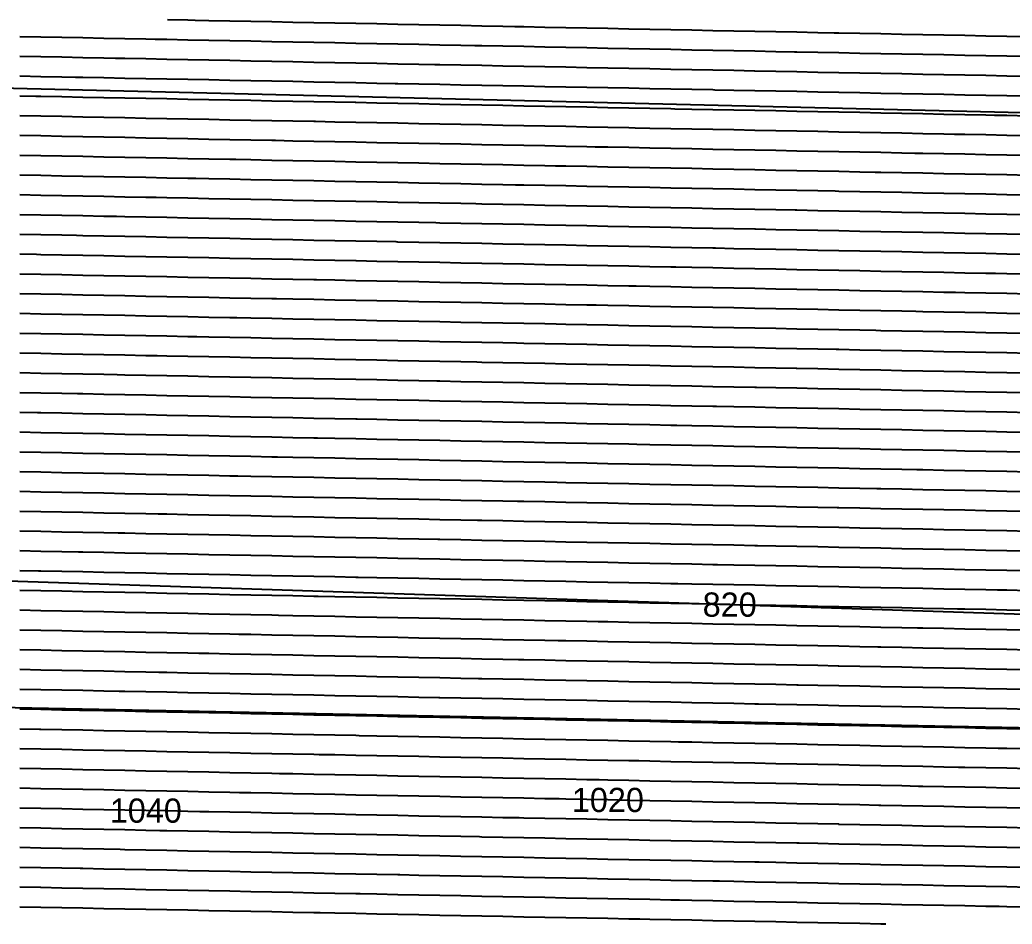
# Model space of a CAD drawing. Header units: metres. Extents: x 2416 to 4584, y 37 to 133.
# Drawn here: x 2997.2 to 3099.6, y 38.7 to 132 of the extents above; entities that cross this region are included whole.
import ezdxf
from ezdxf.enums import TextEntityAlignment as Align

# ---------------------------------------------------------------- set-up
doc = ezdxf.new("R2010")
doc.units = ezdxf.units.M
for name, color, linetype in [('Vs_1000', 7, 'Continuous'), ('Vs_1020', 7, 'Continuous'), ('Vs_1040', 7, 'Continuous'), ('Vs_1060', 7, 'Continuous'), ('Vs_1080', 7, 'Continuous'), ('Vs_1100', 7, 'Continuous'), ('Vs_1120', 7, 'Continuous'), ('Vs_1140', 7, 'Continuous'), ('Vs_240', 7, 'Continuous'), ('Vs_260', 7, 'Continuous'), ('Vs_280', 7, 'Continuous'), ('Vs_300', 7, 'Continuous'), ('Vs_320', 7, 'Continuous'), ('Vs_340', 7, 'Continuous'), ('Vs_360', 7, 'Continuous'), ('Vs_380', 7, 'Continuous'), ('Vs_400', 7, 'Continuous'), ('Vs_420', 7, 'Continuous'), ('Vs_440', 7, 'Continuous'), ('Vs_460', 7, 'Continuous'), ('Vs_480', 7, 'Continuous'), ('Vs_500', 7, 'Continuous'), ('Vs_520', 7, 'Continuous'), ('Vs_540', 7, 'Continuous'), ('Vs_560', 7, 'Continuous'), ('Vs_580', 7, 'Continuous'), ('Vs_600', 7, 'Continuous'), ('Vs_620', 7, 'Continuous'), ('Vs_640', 7, 'Continuous'), ('Vs_660', 7, 'Continuous'), ('Vs_680', 7, 'Continuous'), ('Vs_700', 7, 'Continuous'), ('Vs_720', 7, 'Continuous'), ('Vs_740', 7, 'Continuous'), ('Vs_760', 7, 'Continuous'), ('Vs_780', 7, 'Continuous'), ('Vs_800', 7, 'Continuous'), ('Vs_820', 7, 'Continuous'), ('Vs_840', 7, 'Continuous'), ('Vs_860', 7, 'Continuous'), ('Vs_880', 7, 'Continuous'), ('Vs_900', 7, 'Continuous'), ('Vs_920', 7, 'Continuous'), ('Vs_940', 7, 'Continuous'), ('Vs_960', 7, 'Continuous'), ('Vs_980', 7, 'Continuous')]:
    doc.layers.add(name, color=color, linetype=linetype)

msp = doc.modelspace()

# ---------------------------------------------------------------- linework, layer by layer
at = {"layer": 'Vs_1000'}
msp.add_lwpolyline([(3101.24, 52.68), (3099.07, 52.72), (3096.91, 52.77), (3094.74, 52.81), (3092.57, 52.85), (3090.4, 52.9), (3089.96, 52.9), (3088.23, 52.94), (3086.06, 52.98), (3083.9, 53.02), (3081.73, 53.07), (3079.56, 53.11), (3077.39, 53.15), (3075.22, 53.2), (3073.06, 53.24), (3070.89, 53.28), (3068.72, 53.33), (3066.55, 53.37), (3064.38, 53.41), (3062.22, 53.45), (3060.05, 53.5), (3057.88, 53.54), (3056.97, 53.56), (3055.71, 53.58), (3053.54, 53.63), (3051.38, 53.67), (3049.21, 53.71), (3047.04, 53.75), (3044.87, 53.8), (3042.7, 53.84), (3040.54, 53.88), (3038.37, 53.93), (3036.2, 53.97), (3034.03, 54.01), (3031.86, 54.05), (3029.7, 54.1), (3027.53, 54.14), (3025.36, 54.18), (3023.97, 54.21), (3023.19, 54.23), (3021.02, 54.27), (3018.85, 54.31), (3016.69, 54.36), (3014.52, 54.4), (3012.35, 54.44), (3010.18, 54.48), (3008.01, 54.53), (3005.85, 54.57), (3003.68, 54.61), (3001.51, 54.66), (2999.34, 54.7), (2997.17, 54.74)], dxfattribs=at)
at = {"layer": 'Vs_1020'}
msp.add_lwpolyline([(3101.24, 50.64), (3099.07, 50.68), (3096.91, 50.73), (3094.74, 50.77), (3092.57, 50.81), (3090.4, 50.85), (3088.23, 50.9), (3086.06, 50.94), (3085.85, 50.94), (3083.9, 50.98), (3081.73, 51.03), (3079.56, 51.07), (3077.39, 51.11), (3075.22, 51.16), (3073.06, 51.2), (3070.89, 51.24), (3068.72, 51.28), (3066.55, 51.33), (3064.38, 51.37), (3062.22, 51.41), (3060.05, 51.46), (3057.88, 51.5), (3055.71, 51.54), (3053.54, 51.58), (3052.86, 51.6), (3051.38, 51.63), (3049.21, 51.67), (3047.04, 51.71), (3044.87, 51.76), (3042.7, 51.8), (3040.54, 51.84), (3038.37, 51.88), (3036.2, 51.93), (3034.03, 51.97), (3031.86, 52.01), (3029.7, 52.06), (3027.53, 52.1), (3025.36, 52.14), (3023.19, 52.19), (3021.02, 52.23), (3019.86, 52.25), (3018.85, 52.27), (3016.69, 52.31), (3014.52, 52.36), (3012.35, 52.4), (3010.18, 52.44), (3008.01, 52.49), (3005.85, 52.53), (3003.68, 52.57), (3001.51, 52.61), (2999.34, 52.66), (2997.17, 52.7)], dxfattribs=at)
at = {"layer": 'Vs_1040'}
msp.add_lwpolyline([(3101.24, 48.6), (3099.07, 48.64), (3096.91, 48.68), (3094.74, 48.73), (3092.57, 48.77), (3090.4, 48.81), (3088.23, 48.86), (3086.06, 48.9), (3083.9, 48.94), (3081.74, 48.98), (3081.73, 48.99), (3079.56, 49.03), (3077.39, 49.07), (3075.22, 49.11), (3073.06, 49.16), (3070.89, 49.2), (3068.72, 49.24), (3066.55, 49.29), (3064.38, 49.33), (3062.22, 49.37), (3060.05, 49.41), (3057.88, 49.46), (3055.71, 49.5), (3053.54, 49.54), (3051.38, 49.59), (3049.21, 49.63), (3048.74, 49.64), (3047.04, 49.67), (3044.87, 49.71), (3042.7, 49.76), (3040.54, 49.8), (3038.37, 49.84), (3036.2, 49.89), (3034.03, 49.93), (3031.86, 49.97), (3029.7, 50.02), (3027.53, 50.06), (3025.36, 50.1), (3023.19, 50.14), (3021.02, 50.19), (3018.85, 50.23), (3016.69, 50.27), (3015.75, 50.29), (3014.52, 50.32), (3012.35, 50.36), (3010.18, 50.4), (3008.01, 50.44), (3005.85, 50.49), (3003.68, 50.53), (3001.51, 50.57), (2999.34, 50.62), (2997.17, 50.66)], dxfattribs=at)
at = {"layer": 'Vs_1060'}
msp.add_lwpolyline([(3101.24, 46.56), (3099.07, 46.6), (3096.91, 46.64), (3094.74, 46.69), (3092.57, 46.73), (3090.4, 46.77), (3088.23, 46.82), (3086.06, 46.86), (3083.9, 46.9), (3081.73, 46.94), (3079.56, 46.99), (3077.62, 47.03), (3077.39, 47.03), (3075.22, 47.07), (3073.06, 47.12), (3070.89, 47.16), (3068.72, 47.2), (3066.55, 47.24), (3064.38, 47.29), (3062.22, 47.33), (3060.05, 47.37), (3057.88, 47.42), (3055.71, 47.46), (3053.54, 47.5), (3051.38, 47.54), (3049.21, 47.59), (3047.04, 47.63), (3044.87, 47.67), (3044.63, 47.68), (3042.7, 47.72), (3040.54, 47.76), (3038.37, 47.8), (3036.2, 47.85), (3034.03, 47.89), (3031.86, 47.93), (3029.7, 47.97), (3027.53, 48.02), (3025.36, 48.06), (3023.19, 48.1), (3021.02, 48.15), (3018.85, 48.19), (3016.69, 48.23), (3014.52, 48.27), (3012.35, 48.32), (3011.64, 48.33), (3010.18, 48.36), (3008.01, 48.4), (3005.85, 48.45), (3003.68, 48.49), (3001.51, 48.53), (2999.34, 48.58), (2997.17, 48.62)], dxfattribs=at)
at = {"layer": 'Vs_1080'}
msp.add_lwpolyline([(3101.24, 44.52), (3099.07, 44.56), (3096.91, 44.6), (3094.74, 44.65), (3092.57, 44.69), (3090.4, 44.73), (3088.23, 44.77), (3086.06, 44.82), (3083.9, 44.86), (3081.73, 44.9), (3079.56, 44.95), (3077.39, 44.99), (3075.22, 45.03), (3073.51, 45.07), (3073.06, 45.07), (3070.89, 45.12), (3068.72, 45.16), (3066.55, 45.2), (3064.38, 45.25), (3062.22, 45.29), (3060.05, 45.33), (3057.88, 45.37), (3055.71, 45.42), (3053.54, 45.46), (3051.38, 45.5), (3049.21, 45.55), (3047.04, 45.59), (3044.87, 45.63), (3042.7, 45.68), (3040.54, 45.72), (3040.52, 45.72), (3038.37, 45.76), (3036.2, 45.8), (3034.03, 45.85), (3031.86, 45.89), (3029.7, 45.93), (3027.53, 45.98), (3025.36, 46.02), (3023.19, 46.06), (3021.02, 46.1), (3018.85, 46.15), (3016.69, 46.19), (3014.52, 46.23), (3012.35, 46.28), (3010.18, 46.32), (3008.01, 46.36), (3007.53, 46.37), (3005.85, 46.41), (3003.68, 46.45), (3001.51, 46.49), (2999.34, 46.53), (2997.17, 46.58)], dxfattribs=at)
at = {"layer": 'Vs_1100'}
msp.add_lwpolyline([(3101.24, 42.48), (3099.07, 42.52), (3096.91, 42.56), (3094.74, 42.6), (3092.57, 42.65), (3090.4, 42.69), (3088.23, 42.73), (3086.06, 42.78), (3083.9, 42.82), (3081.73, 42.86), (3079.56, 42.9), (3077.39, 42.95), (3075.22, 42.99), (3073.06, 43.03), (3070.89, 43.08), (3069.4, 43.11), (3068.72, 43.12), (3066.55, 43.16), (3064.38, 43.2), (3062.22, 43.25), (3060.05, 43.29), (3057.88, 43.33), (3055.71, 43.38), (3053.54, 43.42), (3051.38, 43.46), (3049.21, 43.51), (3047.04, 43.55), (3044.87, 43.59), (3042.7, 43.63), (3040.54, 43.68), (3038.37, 43.72), (3036.41, 43.76), (3036.2, 43.76), (3034.03, 43.81), (3031.86, 43.85), (3029.7, 43.89), (3027.53, 43.93), (3025.36, 43.98), (3023.19, 44.02), (3021.02, 44.06), (3018.85, 44.11), (3016.69, 44.15), (3014.52, 44.19), (3012.35, 44.24), (3010.18, 44.28), (3008.01, 44.32), (3005.85, 44.36), (3003.68, 44.41), (3003.42, 44.41), (3001.51, 44.45), (2999.34, 44.49), (2997.17, 44.54)], dxfattribs=at)
at = {"layer": 'Vs_1120'}
msp.add_lwpolyline([(3101.24, 40.43), (3099.07, 40.48), (3098.28, 40.49), (3096.91, 40.52), (3094.74, 40.56), (3092.57, 40.61), (3090.4, 40.65), (3088.23, 40.69), (3086.06, 40.73), (3083.9, 40.78), (3081.73, 40.82), (3079.56, 40.86), (3077.39, 40.91), (3075.22, 40.95), (3073.06, 40.99), (3070.89, 41.03), (3068.72, 41.08), (3066.55, 41.12), (3065.29, 41.15), (3064.38, 41.16), (3062.22, 41.21), (3060.05, 41.25), (3057.88, 41.29), (3055.71, 41.34), (3053.54, 41.38), (3051.38, 41.42), (3049.21, 41.46), (3047.04, 41.51), (3044.87, 41.55), (3042.7, 41.59), (3040.54, 41.64), (3038.37, 41.68), (3036.2, 41.72), (3034.03, 41.76), (3032.3, 41.8), (3031.86, 41.81), (3029.7, 41.85), (3027.53, 41.89), (3025.36, 41.94), (3023.19, 41.98), (3021.02, 42.02), (3018.85, 42.07), (3016.69, 42.11), (3014.52, 42.15), (3012.35, 42.19), (3010.18, 42.24), (3008.01, 42.28), (3005.85, 42.32), (3003.68, 42.37), (3001.51, 42.41), (2999.34, 42.45), (2999.3, 42.45), (2997.17, 42.49)], dxfattribs=at)
at = {"layer": 'Vs_1140'}
msp.add_lwpolyline([(3086.58, 38.68), (3086.06, 38.69), (3083.9, 38.74), (3081.73, 38.78), (3079.56, 38.82), (3077.39, 38.86), (3075.22, 38.91), (3073.06, 38.95), (3070.89, 38.99), (3068.72, 39.04), (3066.55, 39.08), (3064.38, 39.12), (3062.22, 39.17), (3061.18, 39.19), (3060.05, 39.21), (3057.88, 39.25), (3055.71, 39.29), (3053.54, 39.34), (3051.38, 39.38), (3049.21, 39.42), (3047.04, 39.47), (3044.87, 39.51), (3042.7, 39.55), (3040.54, 39.59), (3038.37, 39.64), (3036.2, 39.68), (3034.03, 39.72), (3031.86, 39.77), (3029.7, 39.81), (3028.18, 39.84), (3027.53, 39.85), (3025.36, 39.9), (3023.19, 39.94), (3021.02, 39.98), (3018.85, 40.02), (3016.69, 40.07), (3014.52, 40.11), (3012.35, 40.15), (3010.18, 40.2), (3008.01, 40.24), (3005.85, 40.28), (3003.68, 40.32), (3001.51, 40.37), (2999.34, 40.41), (2997.17, 40.45)], dxfattribs=at)
at = {"layer": 'Vs_240'}
msp.add_lwpolyline([(3101.24, 130.25), (3099.07, 130.29), (3096.91, 130.33), (3094.74, 130.38), (3092.57, 130.42), (3090.4, 130.46), (3088.23, 130.5), (3086.06, 130.55), (3083.9, 130.59), (3081.73, 130.63), (3081.25, 130.64), (3079.56, 130.68), (3077.39, 130.72), (3075.22, 130.76), (3073.06, 130.81), (3070.89, 130.85), (3068.72, 130.89), (3066.55, 130.93), (3064.38, 130.98), (3062.22, 131.02), (3060.05, 131.06), (3057.88, 131.11), (3055.71, 131.15), (3053.54, 131.19), (3051.38, 131.23), (3049.21, 131.28), (3048.26, 131.3), (3047.04, 131.32), (3044.87, 131.36), (3042.7, 131.41), (3040.54, 131.45), (3038.37, 131.49), (3036.2, 131.54), (3034.03, 131.58), (3031.86, 131.62), (3029.7, 131.66), (3027.53, 131.71), (3025.36, 131.75), (3023.19, 131.79), (3021.02, 131.84), (3018.85, 131.88), (3016.69, 131.92), (3015.26, 131.95), (3014.52, 131.96), (3012.42, 132.01)], dxfattribs=at)
at = {"layer": 'Vs_260'}
msp.add_lwpolyline([(3101.24, 128.21), (3099.07, 128.25), (3096.91, 128.29), (3094.74, 128.33), (3092.57, 128.38), (3090.4, 128.42), (3088.23, 128.46), (3086.06, 128.51), (3083.9, 128.55), (3081.73, 128.59), (3079.56, 128.64), (3077.39, 128.68), (3077.14, 128.68), (3075.22, 128.72), (3073.06, 128.76), (3070.89, 128.81), (3068.72, 128.85), (3066.55, 128.89), (3064.38, 128.94), (3062.22, 128.98), (3060.05, 129.02), (3057.88, 129.06), (3055.71, 129.11), (3053.54, 129.15), (3051.38, 129.19), (3049.21, 129.24), (3047.04, 129.28), (3044.87, 129.32), (3044.14, 129.34), (3042.7, 129.37), (3040.54, 129.41), (3038.37, 129.45), (3036.2, 129.49), (3034.03, 129.54), (3031.86, 129.58), (3029.7, 129.62), (3027.53, 129.67), (3025.36, 129.71), (3023.19, 129.75), (3021.02, 129.79), (3018.85, 129.84), (3016.69, 129.88), (3014.52, 129.92), (3012.35, 129.97), (3011.15, 129.99), (3010.18, 130.01), (3008.01, 130.05), (3005.85, 130.09), (3003.68, 130.14), (3001.51, 130.18), (2999.34, 130.22), (2997.17, 130.27)], dxfattribs=at)
at = {"layer": 'Vs_280'}
for points in [[(2704.08, 132.01), (3703.96, 107.9)], [(3101.24, 126.16), (3099.07, 126.21), (3096.91, 126.25), (3094.74, 126.29), (3092.57, 126.34), (3090.4, 126.38), (3088.23, 126.42), (3086.06, 126.47), (3083.9, 126.51), (3081.73, 126.55), (3079.56, 126.59), (3077.39, 126.64), (3075.22, 126.68), (3073.06, 126.72), (3073.02, 126.72), (3070.89, 126.77), (3068.72, 126.81), (3066.55, 126.85), (3064.38, 126.89), (3062.22, 126.94), (3060.05, 126.98), (3057.88, 127.02), (3055.71, 127.07), (3053.54, 127.11), (3051.38, 127.15), (3049.21, 127.2), (3047.04, 127.24), (3044.87, 127.28), (3042.7, 127.32), (3040.54, 127.37), (3040.03, 127.38), (3038.37, 127.41), (3036.2, 127.45), (3034.03, 127.5), (3031.86, 127.54), (3029.7, 127.58), (3027.53, 127.62), (3025.36, 127.67), (3023.19, 127.71), (3021.02, 127.75), (3018.85, 127.8), (3016.69, 127.84), (3014.52, 127.88), (3012.35, 127.92), (3010.18, 127.97), (3008.01, 128.01), (3007.04, 128.03), (3005.85, 128.05), (3003.68, 128.1), (3001.51, 128.14), (2999.34, 128.18), (2997.17, 128.23)]]:
    msp.add_lwpolyline(points, dxfattribs=at)
at = {"layer": 'Vs_300'}
msp.add_lwpolyline([(3101.24, 124.12), (3099.07, 124.17), (3096.91, 124.21), (3094.74, 124.25), (3092.57, 124.3), (3090.4, 124.34), (3088.23, 124.38), (3086.06, 124.42), (3083.9, 124.47), (3081.73, 124.51), (3079.56, 124.55), (3077.39, 124.6), (3075.22, 124.64), (3073.06, 124.68), (3070.89, 124.72), (3068.91, 124.76), (3068.72, 124.77), (3066.55, 124.81), (3064.38, 124.85), (3062.22, 124.9), (3060.05, 124.94), (3057.88, 124.98), (3055.71, 125.03), (3053.54, 125.07), (3051.38, 125.11), (3049.21, 125.15), (3047.04, 125.2), (3044.87, 125.24), (3042.7, 125.28), (3040.54, 125.33), (3038.37, 125.37), (3036.2, 125.41), (3035.92, 125.42), (3034.03, 125.45), (3031.86, 125.5), (3029.7, 125.54), (3027.53, 125.58), (3025.36, 125.63), (3023.19, 125.67), (3021.02, 125.71), (3018.85, 125.75), (3016.69, 125.8), (3014.52, 125.84), (3012.35, 125.88), (3010.18, 125.93), (3008.01, 125.97), (3005.85, 126.01), (3003.68, 126.06), (3002.93, 126.07), (3001.51, 126.1), (2999.34, 126.14), (2997.17, 126.18)], dxfattribs=at)
at = {"layer": 'Vs_320'}
msp.add_lwpolyline([(3101.24, 122.08), (3099.07, 122.13), (3097.79, 122.15), (3096.91, 122.17), (3094.74, 122.21), (3092.57, 122.25), (3090.4, 122.3), (3088.23, 122.34), (3086.06, 122.38), (3083.9, 122.43), (3081.73, 122.47), (3079.56, 122.51), (3077.39, 122.55), (3075.22, 122.6), (3073.06, 122.64), (3070.89, 122.68), (3068.72, 122.73), (3066.55, 122.77), (3064.8, 122.8), (3064.38, 122.81), (3062.22, 122.86), (3060.05, 122.9), (3057.88, 122.94), (3055.71, 122.98), (3053.54, 123.03), (3051.38, 123.07), (3049.21, 123.11), (3047.04, 123.16), (3044.87, 123.2), (3042.7, 123.24), (3040.54, 123.28), (3038.37, 123.33), (3036.2, 123.37), (3034.03, 123.41), (3031.86, 123.46), (3031.81, 123.46), (3029.7, 123.5), (3027.53, 123.54), (3025.36, 123.58), (3023.19, 123.63), (3021.02, 123.67), (3018.85, 123.71), (3016.69, 123.76), (3014.52, 123.8), (3012.35, 123.84), (3010.18, 123.89), (3008.01, 123.93), (3005.85, 123.97), (3003.68, 124.01), (3001.51, 124.06), (2999.34, 124.1), (2998.82, 124.11), (2997.17, 124.14)], dxfattribs=at)
at = {"layer": 'Vs_340'}
msp.add_lwpolyline([(3101.24, 120.04), (3099.07, 120.08), (3096.91, 120.13), (3094.74, 120.17), (3093.68, 120.19), (3092.57, 120.21), (3090.4, 120.26), (3088.23, 120.3), (3086.06, 120.34), (3083.9, 120.38), (3081.73, 120.43), (3079.56, 120.47), (3077.39, 120.51), (3075.22, 120.56), (3073.06, 120.6), (3070.89, 120.64), (3068.72, 120.69), (3066.55, 120.73), (3064.38, 120.77), (3062.22, 120.81), (3060.69, 120.84), (3060.05, 120.86), (3057.88, 120.9), (3055.71, 120.94), (3053.54, 120.99), (3051.38, 121.03), (3049.21, 121.07), (3047.04, 121.11), (3044.87, 121.16), (3042.7, 121.2), (3040.54, 121.24), (3038.37, 121.29), (3036.2, 121.33), (3034.03, 121.37), (3031.86, 121.41), (3029.7, 121.46), (3027.7, 121.5), (3027.53, 121.5), (3025.36, 121.54), (3023.19, 121.59), (3021.02, 121.63), (3018.85, 121.67), (3016.69, 121.72), (3014.52, 121.76), (3012.35, 121.8), (3010.18, 121.84), (3008.01, 121.89), (3005.85, 121.93), (3003.68, 121.97), (3001.51, 122.02), (2999.34, 122.06), (2997.17, 122.1)], dxfattribs=at)
at = {"layer": 'Vs_360'}
msp.add_lwpolyline([(3101.24, 118), (3099.07, 118.04), (3096.91, 118.09), (3094.74, 118.13), (3092.57, 118.17), (3090.4, 118.21), (3089.57, 118.23), (3088.23, 118.26), (3086.06, 118.3), (3083.9, 118.34), (3081.73, 118.39), (3079.56, 118.43), (3077.39, 118.47), (3075.22, 118.52), (3073.06, 118.56), (3070.89, 118.6), (3068.72, 118.64), (3066.55, 118.69), (3064.38, 118.73), (3062.22, 118.77), (3060.05, 118.82), (3057.88, 118.86), (3056.58, 118.88), (3055.71, 118.9), (3053.54, 118.94), (3051.38, 118.99), (3049.21, 119.03), (3047.04, 119.07), (3044.87, 119.12), (3042.7, 119.16), (3040.54, 119.2), (3038.37, 119.24), (3036.2, 119.29), (3034.03, 119.33), (3031.86, 119.37), (3029.7, 119.42), (3027.53, 119.46), (3025.36, 119.5), (3023.58, 119.54), (3023.19, 119.55), (3021.02, 119.59), (3018.85, 119.63), (3016.69, 119.67), (3014.52, 119.72), (3012.35, 119.76), (3010.18, 119.8), (3008.01, 119.85), (3005.85, 119.89), (3003.68, 119.93), (3001.51, 119.97), (2999.34, 120.02), (2997.17, 120.06)], dxfattribs=at)
at = {"layer": 'Vs_380'}
msp.add_lwpolyline([(3101.24, 115.96), (3099.07, 116), (3096.91, 116.04), (3094.74, 116.09), (3092.57, 116.13), (3090.4, 116.17), (3088.23, 116.22), (3086.06, 116.26), (3085.46, 116.27), (3083.9, 116.3), (3081.73, 116.35), (3079.56, 116.39), (3077.39, 116.43), (3075.22, 116.47), (3073.06, 116.52), (3070.89, 116.56), (3068.72, 116.6), (3066.55, 116.65), (3064.38, 116.69), (3062.22, 116.73), (3060.05, 116.77), (3057.88, 116.82), (3055.71, 116.86), (3053.54, 116.9), (3052.47, 116.92), (3051.38, 116.95), (3049.21, 116.99), (3047.04, 117.03), (3044.87, 117.07), (3042.7, 117.12), (3040.54, 117.16), (3038.37, 117.2), (3036.2, 117.25), (3034.03, 117.29), (3031.86, 117.33), (3029.7, 117.38), (3027.53, 117.42), (3025.36, 117.46), (3023.19, 117.5), (3021.02, 117.55), (3019.47, 117.58), (3018.85, 117.59), (3016.69, 117.63), (3014.52, 117.68), (3012.35, 117.72), (3010.18, 117.76), (3008.01, 117.8), (3005.85, 117.85), (3003.68, 117.89), (3001.51, 117.93), (2999.34, 117.98), (2997.17, 118.02)], dxfattribs=at)
at = {"layer": 'Vs_400'}
msp.add_lwpolyline([(3101.24, 113.92), (3099.07, 113.96), (3096.91, 114), (3094.74, 114.05), (3092.57, 114.09), (3090.4, 114.13), (3088.23, 114.18), (3086.06, 114.22), (3083.9, 114.26), (3081.73, 114.3), (3081.35, 114.31), (3079.56, 114.35), (3077.39, 114.39), (3075.22, 114.43), (3073.06, 114.48), (3070.89, 114.52), (3068.72, 114.56), (3066.55, 114.6), (3064.38, 114.65), (3062.22, 114.69), (3060.05, 114.73), (3057.88, 114.78), (3055.71, 114.82), (3053.54, 114.86), (3051.38, 114.9), (3049.21, 114.95), (3048.35, 114.96), (3047.04, 114.99), (3044.87, 115.03), (3042.7, 115.08), (3040.54, 115.12), (3038.37, 115.16), (3036.2, 115.21), (3034.03, 115.25), (3031.86, 115.29), (3029.7, 115.33), (3027.53, 115.38), (3025.36, 115.42), (3023.19, 115.46), (3021.02, 115.51), (3018.85, 115.55), (3016.69, 115.59), (3015.36, 115.62), (3014.52, 115.63), (3012.35, 115.68), (3010.18, 115.72), (3008.01, 115.76), (3005.85, 115.81), (3003.68, 115.85), (3001.51, 115.89), (2999.34, 115.94), (2997.17, 115.98)], dxfattribs=at)
at = {"layer": 'Vs_420'}
msp.add_lwpolyline([(3101.24, 111.88), (3099.07, 111.92), (3096.91, 111.96), (3094.74, 112.01), (3092.57, 112.05), (3090.4, 112.09), (3088.23, 112.13), (3086.06, 112.18), (3083.9, 112.22), (3081.73, 112.26), (3079.56, 112.31), (3077.39, 112.35), (3077.23, 112.35), (3075.22, 112.39), (3073.06, 112.43), (3070.89, 112.48), (3068.72, 112.52), (3066.55, 112.56), (3064.38, 112.61), (3062.22, 112.65), (3060.05, 112.69), (3057.88, 112.73), (3055.71, 112.78), (3053.54, 112.82), (3051.38, 112.86), (3049.21, 112.91), (3047.04, 112.95), (3044.87, 112.99), (3044.24, 113.01), (3042.7, 113.04), (3040.54, 113.08), (3038.37, 113.12), (3036.2, 113.16), (3034.03, 113.21), (3031.86, 113.25), (3029.7, 113.29), (3027.53, 113.34), (3025.36, 113.38), (3023.19, 113.42), (3021.02, 113.46), (3018.85, 113.51), (3016.69, 113.55), (3014.52, 113.59), (3012.35, 113.64), (3011.25, 113.66), (3010.18, 113.68), (3008.01, 113.72), (3005.85, 113.77), (3003.68, 113.81), (3001.51, 113.85), (2999.34, 113.89), (2997.17, 113.94)], dxfattribs=at)
at = {"layer": 'Vs_440'}
msp.add_lwpolyline([(3101.24, 109.84), (3099.07, 109.88), (3096.91, 109.92), (3094.74, 109.96), (3092.57, 110.01), (3090.4, 110.05), (3088.23, 110.09), (3086.06, 110.14), (3083.9, 110.18), (3081.73, 110.22), (3079.56, 110.26), (3077.39, 110.31), (3075.22, 110.35), (3073.12, 110.39), (3073.06, 110.39), (3070.89, 110.44), (3068.72, 110.48), (3066.55, 110.52), (3064.38, 110.56), (3062.22, 110.61), (3060.05, 110.65), (3057.88, 110.69), (3055.71, 110.74), (3053.54, 110.78), (3051.38, 110.82), (3049.21, 110.87), (3047.04, 110.91), (3044.87, 110.95), (3042.7, 110.99), (3040.54, 111.04), (3040.13, 111.05), (3038.37, 111.08), (3036.2, 111.12), (3034.03, 111.17), (3031.86, 111.21), (3029.7, 111.25), (3027.53, 111.29), (3025.36, 111.34), (3023.19, 111.38), (3021.02, 111.42), (3018.85, 111.47), (3016.69, 111.51), (3014.52, 111.55), (3012.35, 111.6), (3010.18, 111.64), (3008.01, 111.68), (3007.14, 111.7), (3005.85, 111.72), (3003.68, 111.77), (3001.51, 111.81), (2999.34, 111.85), (2997.17, 111.9)], dxfattribs=at)
at = {"layer": 'Vs_460'}
msp.add_lwpolyline([(3101.24, 107.79), (3099.07, 107.84), (3096.91, 107.88), (3094.74, 107.92), (3092.57, 107.97), (3090.4, 108.01), (3088.23, 108.05), (3086.06, 108.09), (3083.9, 108.14), (3081.73, 108.18), (3079.56, 108.22), (3077.39, 108.27), (3075.22, 108.31), (3073.06, 108.35), (3070.89, 108.39), (3069.01, 108.43), (3068.72, 108.44), (3066.55, 108.48), (3064.38, 108.52), (3062.22, 108.57), (3060.05, 108.61), (3057.88, 108.65), (3055.71, 108.7), (3053.54, 108.74), (3051.38, 108.78), (3049.21, 108.82), (3047.04, 108.87), (3044.87, 108.91), (3042.7, 108.95), (3040.54, 109), (3038.37, 109.04), (3036.2, 109.08), (3036.02, 109.09), (3034.03, 109.12), (3031.86, 109.17), (3029.7, 109.21), (3027.53, 109.25), (3025.36, 109.3), (3023.19, 109.34), (3021.02, 109.38), (3018.85, 109.43), (3016.69, 109.47), (3014.52, 109.51), (3012.35, 109.55), (3010.18, 109.6), (3008.01, 109.64), (3005.85, 109.68), (3003.68, 109.73), (3003.02, 109.74), (3001.51, 109.77), (2999.34, 109.81), (2997.17, 109.85)], dxfattribs=at)
at = {"layer": 'Vs_480'}
msp.add_lwpolyline([(3101.24, 105.75), (3099.07, 105.8), (3097.89, 105.82), (3096.91, 105.84), (3094.74, 105.88), (3092.57, 105.92), (3090.4, 105.97), (3088.23, 106.01), (3086.06, 106.05), (3083.9, 106.1), (3081.73, 106.14), (3079.56, 106.18), (3077.39, 106.22), (3075.22, 106.27), (3073.06, 106.31), (3070.89, 106.35), (3068.72, 106.4), (3066.55, 106.44), (3064.9, 106.47), (3064.38, 106.48), (3062.22, 106.53), (3060.05, 106.57), (3057.88, 106.61), (3055.71, 106.65), (3053.54, 106.7), (3051.38, 106.74), (3049.21, 106.78), (3047.04, 106.83), (3044.87, 106.87), (3042.7, 106.91), (3040.54, 106.95), (3038.37, 107), (3036.2, 107.04), (3034.03, 107.08), (3031.91, 107.13), (3031.86, 107.13), (3029.7, 107.17), (3027.53, 107.21), (3025.36, 107.26), (3023.19, 107.3), (3021.02, 107.34), (3018.85, 107.38), (3016.69, 107.43), (3014.52, 107.47), (3012.35, 107.51), (3010.18, 107.56), (3008.01, 107.6), (3005.85, 107.64), (3003.68, 107.68), (3001.51, 107.73), (2999.34, 107.77), (2998.91, 107.78), (2997.17, 107.81)], dxfattribs=at)
at = {"layer": 'Vs_500'}
msp.add_lwpolyline([(3101.24, 103.71), (3099.07, 103.75), (3096.91, 103.8), (3094.74, 103.84), (3093.78, 103.86), (3092.57, 103.88), (3090.4, 103.93), (3088.23, 103.97), (3086.06, 104.01), (3083.9, 104.05), (3081.73, 104.1), (3079.56, 104.14), (3077.39, 104.18), (3075.22, 104.23), (3073.06, 104.27), (3070.89, 104.31), (3068.72, 104.36), (3066.55, 104.4), (3064.38, 104.44), (3062.22, 104.48), (3060.79, 104.51), (3060.05, 104.53), (3057.88, 104.57), (3055.71, 104.61), (3053.54, 104.66), (3051.38, 104.7), (3049.21, 104.74), (3047.04, 104.78), (3044.87, 104.83), (3042.7, 104.87), (3040.54, 104.91), (3038.37, 104.96), (3036.2, 105), (3034.03, 105.04), (3031.86, 105.09), (3029.7, 105.13), (3027.79, 105.17), (3027.53, 105.17), (3025.36, 105.21), (3023.19, 105.26), (3021.02, 105.3), (3018.85, 105.34), (3016.69, 105.39), (3014.52, 105.43), (3012.35, 105.47), (3010.18, 105.51), (3008.01, 105.56), (3005.85, 105.6), (3003.68, 105.64), (3001.51, 105.69), (2999.34, 105.73), (2997.17, 105.77)], dxfattribs=at)
at = {"layer": 'Vs_520'}
msp.add_lwpolyline([(3101.24, 101.67), (3099.07, 101.71), (3096.91, 101.76), (3094.74, 101.8), (3092.57, 101.84), (3090.4, 101.88), (3089.67, 101.9), (3088.23, 101.93), (3086.06, 101.97), (3083.9, 102.01), (3081.73, 102.06), (3079.56, 102.1), (3077.39, 102.14), (3075.22, 102.19), (3073.06, 102.23), (3070.89, 102.27), (3068.72, 102.31), (3066.55, 102.36), (3064.38, 102.4), (3062.22, 102.44), (3060.05, 102.49), (3057.88, 102.53), (3056.67, 102.55), (3055.71, 102.57), (3053.54, 102.61), (3051.38, 102.66), (3049.21, 102.7), (3047.04, 102.74), (3044.87, 102.79), (3042.7, 102.83), (3040.54, 102.87), (3038.37, 102.92), (3036.2, 102.96), (3034.03, 103), (3031.86, 103.04), (3029.7, 103.09), (3027.53, 103.13), (3025.36, 103.17), (3023.68, 103.21), (3023.19, 103.22), (3021.02, 103.26), (3018.85, 103.3), (3016.69, 103.34), (3014.52, 103.39), (3012.35, 103.43), (3010.18, 103.47), (3008.01, 103.52), (3005.85, 103.56), (3003.68, 103.6), (3001.51, 103.65), (2999.34, 103.69), (2997.17, 103.73)], dxfattribs=at)
at = {"layer": 'Vs_540'}
msp.add_lwpolyline([(3101.24, 99.63), (3099.07, 99.67), (3096.91, 99.71), (3094.74, 99.76), (3092.57, 99.8), (3090.4, 99.84), (3088.23, 99.89), (3086.06, 99.93), (3085.56, 99.94), (3083.9, 99.97), (3081.73, 100.02), (3079.56, 100.06), (3077.39, 100.1), (3075.22, 100.14), (3073.06, 100.19), (3070.89, 100.23), (3068.72, 100.27), (3066.55, 100.32), (3064.38, 100.36), (3062.22, 100.4), (3060.05, 100.44), (3057.88, 100.49), (3055.71, 100.53), (3053.54, 100.57), (3052.56, 100.59), (3051.38, 100.62), (3049.21, 100.66), (3047.04, 100.7), (3044.87, 100.75), (3042.7, 100.79), (3040.54, 100.83), (3038.37, 100.87), (3036.2, 100.92), (3034.03, 100.96), (3031.86, 101), (3029.7, 101.05), (3027.53, 101.09), (3025.36, 101.13), (3023.19, 101.17), (3021.02, 101.22), (3019.57, 101.25), (3018.85, 101.26), (3016.69, 101.3), (3014.52, 101.35), (3012.35, 101.39), (3010.18, 101.43), (3008.01, 101.48), (3005.85, 101.52), (3003.68, 101.56), (3001.51, 101.6), (2999.34, 101.65), (2997.17, 101.69)], dxfattribs=at)
at = {"layer": 'Vs_560'}
msp.add_lwpolyline([(3101.24, 97.59), (3099.07, 97.63), (3096.91, 97.67), (3094.74, 97.72), (3092.57, 97.76), (3090.4, 97.8), (3088.23, 97.85), (3086.06, 97.89), (3083.9, 97.93), (3081.73, 97.97), (3081.44, 97.98), (3079.56, 98.02), (3077.39, 98.06), (3075.22, 98.1), (3073.06, 98.15), (3070.89, 98.19), (3068.72, 98.23), (3066.55, 98.27), (3064.38, 98.32), (3062.22, 98.36), (3060.05, 98.4), (3057.88, 98.45), (3055.71, 98.49), (3053.54, 98.53), (3051.38, 98.58), (3049.21, 98.62), (3048.45, 98.63), (3047.04, 98.66), (3044.87, 98.7), (3042.7, 98.75), (3040.54, 98.79), (3038.37, 98.83), (3036.2, 98.88), (3034.03, 98.92), (3031.86, 98.96), (3029.7, 99), (3027.53, 99.05), (3025.36, 99.09), (3023.19, 99.13), (3021.02, 99.18), (3018.85, 99.22), (3016.69, 99.26), (3015.46, 99.29), (3014.52, 99.31), (3012.35, 99.35), (3010.18, 99.39), (3008.01, 99.43), (3005.85, 99.48), (3003.68, 99.52), (3001.51, 99.56), (2999.34, 99.61), (2997.17, 99.65)], dxfattribs=at)
at = {"layer": 'Vs_580'}
msp.add_lwpolyline([(3101.24, 95.55), (3099.07, 95.59), (3096.91, 95.63), (3094.74, 95.68), (3092.57, 95.72), (3090.4, 95.76), (3088.23, 95.8), (3086.06, 95.85), (3083.9, 95.89), (3081.73, 95.93), (3079.56, 95.98), (3077.39, 96.02), (3077.33, 96.02), (3075.22, 96.06), (3073.06, 96.1), (3070.89, 96.15), (3068.72, 96.19), (3066.55, 96.23), (3064.38, 96.28), (3062.22, 96.32), (3060.05, 96.36), (3057.88, 96.41), (3055.71, 96.45), (3053.54, 96.49), (3051.38, 96.53), (3049.21, 96.58), (3047.04, 96.62), (3044.87, 96.66), (3044.34, 96.67), (3042.7, 96.71), (3040.54, 96.75), (3038.37, 96.79), (3036.2, 96.83), (3034.03, 96.88), (3031.86, 96.92), (3029.7, 96.96), (3027.53, 97.01), (3025.36, 97.05), (3023.19, 97.09), (3021.02, 97.14), (3018.85, 97.18), (3016.69, 97.22), (3014.52, 97.26), (3012.35, 97.31), (3011.35, 97.33), (3010.18, 97.35), (3008.01, 97.39), (3005.85, 97.44), (3003.68, 97.48), (3001.51, 97.52), (2999.34, 97.56), (2997.17, 97.61)], dxfattribs=at)
at = {"layer": 'Vs_600'}
msp.add_lwpolyline([(3101.24, 93.51), (3099.07, 93.55), (3096.91, 93.59), (3094.74, 93.63), (3092.57, 93.68), (3090.4, 93.72), (3088.23, 93.76), (3086.06, 93.81), (3083.9, 93.85), (3081.73, 93.89), (3079.56, 93.93), (3077.39, 93.98), (3075.22, 94.02), (3073.22, 94.06), (3073.06, 94.06), (3070.89, 94.11), (3068.72, 94.15), (3066.55, 94.19), (3064.38, 94.24), (3062.22, 94.28), (3060.05, 94.32), (3057.88, 94.36), (3055.71, 94.41), (3053.54, 94.45), (3051.38, 94.49), (3049.21, 94.54), (3047.04, 94.58), (3044.87, 94.62), (3042.7, 94.66), (3040.54, 94.71), (3040.23, 94.71), (3038.37, 94.75), (3036.2, 94.79), (3034.03, 94.84), (3031.86, 94.88), (3029.7, 94.92), (3027.53, 94.97), (3025.36, 95.01), (3023.19, 95.05), (3021.02, 95.09), (3018.85, 95.14), (3016.69, 95.18), (3014.52, 95.22), (3012.35, 95.27), (3010.18, 95.31), (3008.01, 95.35), (3007.23, 95.37), (3005.85, 95.39), (3003.68, 95.44), (3001.51, 95.48), (2999.34, 95.52), (2997.17, 95.57)], dxfattribs=at)
at = {"layer": 'Vs_620'}
msp.add_lwpolyline([(3101.24, 91.46), (3099.07, 91.51), (3096.91, 91.55), (3094.74, 91.59), (3092.57, 91.64), (3090.4, 91.68), (3088.23, 91.72), (3086.06, 91.76), (3083.9, 91.81), (3081.73, 91.85), (3079.56, 91.89), (3077.39, 91.94), (3075.22, 91.98), (3073.06, 92.02), (3070.89, 92.07), (3069.11, 92.1), (3068.72, 92.11), (3066.55, 92.15), (3064.38, 92.19), (3062.22, 92.24), (3060.05, 92.28), (3057.88, 92.32), (3055.71, 92.37), (3053.54, 92.41), (3051.38, 92.45), (3049.21, 92.49), (3047.04, 92.54), (3044.87, 92.58), (3042.7, 92.62), (3040.54, 92.67), (3038.37, 92.71), (3036.2, 92.75), (3036.12, 92.75), (3034.03, 92.8), (3031.86, 92.84), (3029.7, 92.88), (3027.53, 92.92), (3025.36, 92.97), (3023.19, 93.01), (3021.02, 93.05), (3018.85, 93.1), (3016.69, 93.14), (3014.52, 93.18), (3012.35, 93.22), (3010.18, 93.27), (3008.01, 93.31), (3005.85, 93.35), (3003.68, 93.4), (3003.12, 93.41), (3001.51, 93.44), (2999.34, 93.48), (2997.17, 93.52)], dxfattribs=at)
at = {"layer": 'Vs_640'}
msp.add_lwpolyline([(3101.24, 89.42), (3099.07, 89.47), (3097.99, 89.49), (3096.91, 89.51), (3094.74, 89.55), (3092.57, 89.59), (3090.4, 89.64), (3088.23, 89.68), (3086.06, 89.72), (3083.9, 89.77), (3081.73, 89.81), (3079.56, 89.85), (3077.39, 89.9), (3075.22, 89.94), (3073.06, 89.98), (3070.89, 90.02), (3068.72, 90.07), (3066.55, 90.11), (3065, 90.14), (3064.38, 90.15), (3062.22, 90.2), (3060.05, 90.24), (3057.88, 90.28), (3055.71, 90.32), (3053.54, 90.37), (3051.38, 90.41), (3049.21, 90.45), (3047.04, 90.5), (3044.87, 90.54), (3042.7, 90.58), (3040.54, 90.63), (3038.37, 90.67), (3036.2, 90.71), (3034.03, 90.75), (3032, 90.79), (3031.86, 90.8), (3029.7, 90.84), (3027.53, 90.88), (3025.36, 90.93), (3023.19, 90.97), (3021.02, 91.01), (3018.85, 91.05), (3016.69, 91.1), (3014.52, 91.14), (3012.35, 91.18), (3010.18, 91.23), (3008.01, 91.27), (3005.85, 91.31), (3003.68, 91.35), (3001.51, 91.4), (2999.34, 91.44), (2999.01, 91.45), (2997.17, 91.48)], dxfattribs=at)
at = {"layer": 'Vs_660'}
msp.add_lwpolyline([(3101.24, 87.38), (3099.07, 87.42), (3096.91, 87.47), (3094.74, 87.51), (3093.88, 87.53), (3092.57, 87.55), (3090.4, 87.6), (3088.23, 87.64), (3086.06, 87.68), (3083.9, 87.73), (3081.73, 87.77), (3079.56, 87.81), (3077.39, 87.85), (3075.22, 87.9), (3073.06, 87.94), (3070.89, 87.98), (3068.72, 88.03), (3066.55, 88.07), (3064.38, 88.11), (3062.22, 88.15), (3060.88, 88.18), (3060.05, 88.2), (3057.88, 88.24), (3055.71, 88.28), (3053.54, 88.33), (3051.38, 88.37), (3049.21, 88.41), (3047.04, 88.46), (3044.87, 88.5), (3042.7, 88.54), (3040.54, 88.58), (3038.37, 88.63), (3036.2, 88.67), (3034.03, 88.71), (3031.86, 88.76), (3029.7, 88.8), (3027.89, 88.83), (3027.53, 88.84), (3025.36, 88.88), (3023.19, 88.93), (3021.02, 88.97), (3018.85, 89.01), (3016.69, 89.06), (3014.52, 89.1), (3012.35, 89.14), (3010.18, 89.18), (3008.01, 89.23), (3005.85, 89.27), (3003.68, 89.31), (3001.51, 89.36), (2999.34, 89.4), (2997.17, 89.44)], dxfattribs=at)
at = {"layer": 'Vs_680'}
msp.add_lwpolyline([(3101.24, 85.34), (3099.07, 85.38), (3096.91, 85.43), (3094.74, 85.47), (3092.57, 85.51), (3090.4, 85.56), (3089.77, 85.57), (3088.23, 85.6), (3086.06, 85.64), (3083.9, 85.68), (3081.73, 85.73), (3079.56, 85.77), (3077.39, 85.81), (3075.22, 85.86), (3073.06, 85.9), (3070.89, 85.94), (3068.72, 85.98), (3066.55, 86.03), (3064.38, 86.07), (3062.22, 86.11), (3060.05, 86.16), (3057.88, 86.2), (3056.77, 86.22), (3055.71, 86.24), (3053.54, 86.29), (3051.38, 86.33), (3049.21, 86.37), (3047.04, 86.41), (3044.87, 86.46), (3042.7, 86.5), (3040.54, 86.54), (3038.37, 86.59), (3036.2, 86.63), (3034.03, 86.67), (3031.86, 86.71), (3029.7, 86.76), (3027.53, 86.8), (3025.36, 86.84), (3023.78, 86.87), (3023.19, 86.89), (3021.02, 86.93), (3018.85, 86.97), (3016.69, 87.01), (3014.52, 87.06), (3012.35, 87.1), (3010.18, 87.14), (3008.01, 87.19), (3005.85, 87.23), (3003.68, 87.27), (3001.51, 87.32), (2999.34, 87.36), (2997.17, 87.4)], dxfattribs=at)
at = {"layer": 'Vs_700'}
msp.add_lwpolyline([(3101.24, 83.3), (3099.07, 83.34), (3096.91, 83.39), (3094.74, 83.43), (3092.57, 83.47), (3090.4, 83.51), (3088.23, 83.56), (3086.06, 83.6), (3085.65, 83.61), (3083.9, 83.64), (3081.73, 83.69), (3079.56, 83.73), (3077.39, 83.77), (3075.22, 83.81), (3073.06, 83.86), (3070.89, 83.9), (3068.72, 83.94), (3066.55, 83.99), (3064.38, 84.03), (3062.22, 84.07), (3060.05, 84.12), (3057.88, 84.16), (3055.71, 84.2), (3053.54, 84.24), (3052.66, 84.26), (3051.38, 84.29), (3049.21, 84.33), (3047.04, 84.37), (3044.87, 84.42), (3042.7, 84.46), (3040.54, 84.5), (3038.37, 84.54), (3036.2, 84.59), (3034.03, 84.63), (3031.86, 84.67), (3029.7, 84.72), (3027.53, 84.76), (3025.36, 84.8), (3023.19, 84.84), (3021.02, 84.89), (3019.67, 84.91), (3018.85, 84.93), (3016.69, 84.97), (3014.52, 85.02), (3012.35, 85.06), (3010.18, 85.1), (3008.01, 85.15), (3005.85, 85.19), (3003.68, 85.23), (3001.51, 85.27), (2999.34, 85.32), (2997.17, 85.36)], dxfattribs=at)
at = {"layer": 'Vs_720'}
msp.add_lwpolyline([(3101.24, 81.26), (3099.07, 81.3), (3096.91, 81.34), (3094.74, 81.39), (3092.57, 81.43), (3090.4, 81.47), (3088.23, 81.52), (3086.06, 81.56), (3083.9, 81.6), (3081.73, 81.64), (3081.54, 81.65), (3079.56, 81.69), (3077.39, 81.73), (3075.22, 81.77), (3073.06, 81.82), (3070.89, 81.86), (3068.72, 81.9), (3066.55, 81.95), (3064.38, 81.99), (3062.22, 82.03), (3060.05, 82.07), (3057.88, 82.12), (3055.71, 82.16), (3053.54, 82.2), (3051.38, 82.25), (3049.21, 82.29), (3048.55, 82.3), (3047.04, 82.33), (3044.87, 82.37), (3042.7, 82.42), (3040.54, 82.46), (3038.37, 82.5), (3036.2, 82.55), (3034.03, 82.59), (3031.86, 82.63), (3029.7, 82.67), (3027.53, 82.72), (3025.36, 82.76), (3023.19, 82.8), (3021.02, 82.85), (3018.85, 82.89), (3016.69, 82.93), (3015.56, 82.95), (3014.52, 82.98), (3012.35, 83.02), (3010.18, 83.06), (3008.01, 83.1), (3005.85, 83.15), (3003.68, 83.19), (3001.51, 83.23), (2999.34, 83.28), (2997.17, 83.32)], dxfattribs=at)
at = {"layer": 'Vs_740'}
msp.add_lwpolyline([(3101.24, 79.22), (3099.07, 79.26), (3096.91, 79.3), (3094.74, 79.35), (3092.57, 79.39), (3090.4, 79.43), (3088.23, 79.47), (3086.06, 79.52), (3083.9, 79.56), (3081.73, 79.6), (3079.56, 79.65), (3077.43, 79.69), (3077.39, 79.69), (3075.22, 79.73), (3073.06, 79.78), (3070.89, 79.82), (3068.72, 79.86), (3066.55, 79.9), (3064.38, 79.95), (3062.22, 79.99), (3060.05, 80.03), (3057.88, 80.08), (3055.71, 80.12), (3053.54, 80.16), (3051.38, 80.2), (3049.21, 80.25), (3047.04, 80.29), (3044.87, 80.33), (3044.44, 80.34), (3042.7, 80.38), (3040.54, 80.42), (3038.37, 80.46), (3036.2, 80.5), (3034.03, 80.55), (3031.86, 80.59), (3029.7, 80.63), (3027.53, 80.68), (3025.36, 80.72), (3023.19, 80.76), (3021.02, 80.81), (3018.85, 80.85), (3016.69, 80.89), (3014.52, 80.93), (3012.35, 80.98), (3011.44, 80.99), (3010.18, 81.02), (3008.01, 81.06), (3005.85, 81.11), (3003.68, 81.15), (3001.51, 81.19), (2999.34, 81.23), (2997.17, 81.28)], dxfattribs=at)
at = {"layer": 'Vs_760'}
msp.add_lwpolyline([(3101.24, 77.18), (3099.07, 77.22), (3096.91, 77.26), (3094.74, 77.3), (3092.57, 77.35), (3090.4, 77.39), (3088.23, 77.43), (3086.06, 77.48), (3083.9, 77.52), (3081.73, 77.56), (3079.56, 77.61), (3077.39, 77.65), (3075.22, 77.69), (3073.32, 77.73), (3073.06, 77.73), (3070.89, 77.78), (3068.72, 77.82), (3066.55, 77.86), (3064.38, 77.91), (3062.22, 77.95), (3060.05, 77.99), (3057.88, 78.03), (3055.71, 78.08), (3053.54, 78.12), (3051.38, 78.16), (3049.21, 78.21), (3047.04, 78.25), (3044.87, 78.29), (3042.7, 78.33), (3040.54, 78.38), (3040.32, 78.38), (3038.37, 78.42), (3036.2, 78.46), (3034.03, 78.51), (3031.86, 78.55), (3029.7, 78.59), (3027.53, 78.64), (3025.36, 78.68), (3023.19, 78.72), (3021.02, 78.76), (3018.85, 78.81), (3016.69, 78.85), (3014.52, 78.89), (3012.35, 78.94), (3010.18, 78.98), (3008.01, 79.02), (3007.33, 79.04), (3005.85, 79.06), (3003.68, 79.11), (3001.51, 79.15), (2999.34, 79.19), (2997.17, 79.24)], dxfattribs=at)
at = {"layer": 'Vs_780'}
msp.add_lwpolyline([(3101.24, 75.13), (3099.07, 75.18), (3096.91, 75.22), (3094.74, 75.26), (3092.57, 75.31), (3090.4, 75.35), (3088.23, 75.39), (3086.06, 75.44), (3083.9, 75.48), (3081.73, 75.52), (3079.56, 75.56), (3077.39, 75.61), (3075.22, 75.65), (3073.06, 75.69), (3070.89, 75.74), (3069.21, 75.77), (3068.72, 75.78), (3066.55, 75.82), (3064.38, 75.86), (3062.22, 75.91), (3060.05, 75.95), (3057.88, 75.99), (3055.71, 76.04), (3053.54, 76.08), (3051.38, 76.12), (3049.21, 76.16), (3047.04, 76.21), (3044.87, 76.25), (3042.7, 76.29), (3040.54, 76.34), (3038.37, 76.38), (3036.21, 76.42), (3036.2, 76.42), (3034.03, 76.47), (3031.86, 76.51), (3029.7, 76.55), (3027.53, 76.59), (3025.36, 76.64), (3023.19, 76.68), (3021.02, 76.72), (3018.85, 76.77), (3016.69, 76.81), (3014.52, 76.85), (3012.35, 76.89), (3010.18, 76.94), (3008.01, 76.98), (3005.85, 77.02), (3003.68, 77.07), (3003.22, 77.08), (3001.51, 77.11), (2999.34, 77.15), (2997.17, 77.2)], dxfattribs=at)
at = {"layer": 'Vs_800'}
msp.add_lwpolyline([(3101.24, 73.09), (3099.07, 73.14), (3098.09, 73.16), (3096.91, 73.18), (3094.74, 73.22), (3092.57, 73.27), (3090.4, 73.31), (3088.23, 73.35), (3086.06, 73.39), (3083.9, 73.44), (3081.73, 73.48), (3079.56, 73.52), (3077.39, 73.57), (3075.22, 73.61), (3073.06, 73.65), (3070.89, 73.69), (3068.72, 73.74), (3066.55, 73.78), (3065.09, 73.81), (3064.38, 73.82), (3062.22, 73.87), (3060.05, 73.91), (3057.88, 73.95), (3055.71, 73.99), (3053.54, 74.04), (3051.38, 74.08), (3049.21, 74.12), (3047.04, 74.17), (3044.87, 74.21), (3042.7, 74.25), (3040.54, 74.3), (3038.37, 74.34), (3036.2, 74.38), (3034.03, 74.42), (3032.1, 74.46), (3031.86, 74.47), (3029.7, 74.51), (3027.53, 74.55), (3025.36, 74.6), (3023.19, 74.64), (3021.02, 74.68), (3018.85, 74.72), (3016.69, 74.77), (3014.52, 74.81), (3012.35, 74.85), (3010.18, 74.9), (3008.01, 74.94), (3005.85, 74.98), (3003.68, 75.03), (3001.51, 75.07), (2999.34, 75.11), (2999.11, 75.12), (2997.17, 75.15)], dxfattribs=at)
at = {"layer": 'Vs_820'}
for points in [[(2418.3, 93.03), (3070.46, 71.66)], [(3070.46, 71.66), (3068.72, 71.7), (3066.55, 71.74), (3064.38, 71.78), (3062.22, 71.82), (3060.98, 71.85), (3060.05, 71.87), (3057.88, 71.91), (3055.71, 71.95), (3053.54, 72), (3051.38, 72.04), (3049.21, 72.08), (3047.04, 72.13), (3044.87, 72.17), (3042.7, 72.21), (3040.54, 72.25), (3038.37, 72.3), (3036.2, 72.34), (3034.03, 72.38), (3031.86, 72.43), (3029.7, 72.47), (3027.99, 72.5), (3027.53, 72.51), (3025.36, 72.55), (3023.19, 72.6), (3021.02, 72.64), (3018.85, 72.68), (3016.69, 72.73), (3014.52, 72.77), (3012.35, 72.81), (3010.18, 72.86), (3008.01, 72.9), (3005.85, 72.94), (3003.68, 72.98), (3001.51, 73.03), (2999.34, 73.07), (2997.17, 73.11)], [(3101.24, 71.05), (3099.07, 71.1), (3096.91, 71.14), (3094.74, 71.18), (3093.97, 71.2), (3092.57, 71.22), (3090.4, 71.27), (3088.23, 71.31), (3086.06, 71.35), (3083.9, 71.4), (3081.73, 71.44), (3079.56, 71.48), (3077.39, 71.52), (3075.22, 71.57), (3073.06, 71.61), (3070.89, 71.65), (3070.46, 71.66)], [(3070.46, 71.66), (3703.96, 50.9)]]:
    msp.add_lwpolyline(points, dxfattribs=at)
at = {"layer": 'Vs_840'}
msp.add_lwpolyline([(3101.24, 69.01), (3099.07, 69.05), (3096.91, 69.1), (3094.74, 69.14), (3092.57, 69.18), (3090.4, 69.23), (3089.86, 69.24), (3088.23, 69.27), (3086.06, 69.31), (3083.9, 69.35), (3081.73, 69.4), (3079.56, 69.44), (3077.39, 69.48), (3075.22, 69.53), (3073.06, 69.57), (3070.89, 69.61), (3068.72, 69.65), (3066.55, 69.7), (3064.38, 69.74), (3062.22, 69.78), (3060.05, 69.83), (3057.88, 69.87), (3056.87, 69.89), (3055.71, 69.91), (3053.54, 69.96), (3051.38, 70), (3049.21, 70.04), (3047.04, 70.08), (3044.87, 70.13), (3042.7, 70.17), (3040.54, 70.21), (3038.37, 70.26), (3036.2, 70.3), (3034.03, 70.34), (3031.86, 70.38), (3029.7, 70.43), (3027.53, 70.47), (3025.36, 70.51), (3023.88, 70.54), (3023.19, 70.56), (3021.02, 70.6), (3018.85, 70.64), (3016.69, 70.69), (3014.52, 70.73), (3012.35, 70.77), (3010.18, 70.81), (3008.01, 70.86), (3005.85, 70.9), (3003.68, 70.94), (3001.51, 70.99), (2999.34, 71.03), (2997.17, 71.07)], dxfattribs=at)
at = {"layer": 'Vs_860'}
msp.add_lwpolyline([(3101.24, 66.97), (3099.07, 67.01), (3096.91, 67.06), (3094.74, 67.1), (3092.57, 67.14), (3090.4, 67.18), (3088.23, 67.23), (3086.06, 67.27), (3085.75, 67.28), (3083.9, 67.31), (3081.73, 67.36), (3079.56, 67.4), (3077.39, 67.44), (3075.22, 67.48), (3073.06, 67.53), (3070.89, 67.57), (3068.72, 67.61), (3066.55, 67.66), (3064.38, 67.7), (3062.22, 67.74), (3060.05, 67.79), (3057.88, 67.83), (3055.71, 67.87), (3053.54, 67.91), (3052.76, 67.93), (3051.38, 67.96), (3049.21, 68), (3047.04, 68.04), (3044.87, 68.09), (3042.7, 68.13), (3040.54, 68.17), (3038.37, 68.21), (3036.2, 68.26), (3034.03, 68.3), (3031.86, 68.34), (3029.7, 68.39), (3027.53, 68.43), (3025.36, 68.47), (3023.19, 68.52), (3021.02, 68.56), (3019.77, 68.58), (3018.85, 68.6), (3016.69, 68.64), (3014.52, 68.69), (3012.35, 68.73), (3010.18, 68.77), (3008.01, 68.82), (3005.85, 68.86), (3003.68, 68.9), (3001.51, 68.94), (2999.34, 68.99), (2997.17, 69.03)], dxfattribs=at)
at = {"layer": 'Vs_880'}
msp.add_lwpolyline([(3101.24, 64.93), (3099.07, 64.97), (3096.91, 65.01), (3094.74, 65.06), (3092.57, 65.1), (3090.4, 65.14), (3088.23, 65.19), (3086.06, 65.23), (3083.9, 65.27), (3081.73, 65.31), (3081.64, 65.32), (3079.56, 65.36), (3077.39, 65.4), (3075.22, 65.44), (3073.06, 65.49), (3070.89, 65.53), (3068.72, 65.57), (3066.55, 65.62), (3064.38, 65.66), (3062.22, 65.7), (3060.05, 65.74), (3057.88, 65.79), (3055.71, 65.83), (3053.54, 65.87), (3051.38, 65.92), (3049.21, 65.96), (3048.65, 65.97), (3047.04, 66), (3044.87, 66.04), (3042.7, 66.09), (3040.54, 66.13), (3038.37, 66.17), (3036.2, 66.22), (3034.03, 66.26), (3031.86, 66.3), (3029.7, 66.35), (3027.53, 66.39), (3025.36, 66.43), (3023.19, 66.47), (3021.02, 66.52), (3018.85, 66.56), (3016.69, 66.6), (3015.65, 66.62), (3014.52, 66.65), (3012.35, 66.69), (3010.18, 66.73), (3008.01, 66.77), (3005.85, 66.82), (3003.68, 66.86), (3001.51, 66.9), (2999.34, 66.95), (2997.17, 66.99)], dxfattribs=at)
at = {"layer": 'Vs_900'}
msp.add_lwpolyline([(3101.24, 62.89), (3099.07, 62.93), (3096.91, 62.97), (3094.74, 63.02), (3092.57, 63.06), (3090.4, 63.1), (3088.23, 63.14), (3086.06, 63.19), (3083.9, 63.23), (3081.73, 63.27), (3079.56, 63.32), (3077.53, 63.36), (3077.39, 63.36), (3075.22, 63.4), (3073.06, 63.45), (3070.89, 63.49), (3068.72, 63.53), (3066.55, 63.57), (3064.38, 63.62), (3062.22, 63.66), (3060.05, 63.7), (3057.88, 63.75), (3055.71, 63.79), (3053.54, 63.83), (3051.38, 63.87), (3049.21, 63.92), (3047.04, 63.96), (3044.87, 64), (3044.53, 64.01), (3042.7, 64.05), (3040.54, 64.09), (3038.37, 64.13), (3036.2, 64.18), (3034.03, 64.22), (3031.86, 64.26), (3029.7, 64.3), (3027.53, 64.35), (3025.36, 64.39), (3023.19, 64.43), (3021.02, 64.48), (3018.85, 64.52), (3016.69, 64.56), (3014.52, 64.6), (3012.35, 64.65), (3011.54, 64.66), (3010.18, 64.69), (3008.01, 64.73), (3005.85, 64.78), (3003.68, 64.82), (3001.51, 64.86), (2999.34, 64.9), (2997.17, 64.95)], dxfattribs=at)
at = {"layer": 'Vs_920'}
msp.add_lwpolyline([(3101.24, 60.85), (3099.07, 60.89), (3096.91, 60.93), (3094.74, 60.97), (3092.57, 61.02), (3090.4, 61.06), (3088.23, 61.1), (3086.06, 61.15), (3083.9, 61.19), (3081.73, 61.23), (3079.56, 61.28), (3077.39, 61.32), (3075.22, 61.36), (3073.42, 61.4), (3073.06, 61.4), (3070.89, 61.45), (3068.72, 61.49), (3066.55, 61.53), (3064.38, 61.58), (3062.22, 61.62), (3060.05, 61.66), (3057.88, 61.7), (3055.71, 61.75), (3053.54, 61.79), (3051.38, 61.83), (3049.21, 61.88), (3047.04, 61.92), (3044.87, 61.96), (3042.7, 62.01), (3040.54, 62.05), (3040.42, 62.05), (3038.37, 62.09), (3036.2, 62.13), (3034.03, 62.18), (3031.86, 62.22), (3029.7, 62.26), (3027.53, 62.31), (3025.36, 62.35), (3023.19, 62.39), (3021.02, 62.43), (3018.85, 62.48), (3016.69, 62.52), (3014.52, 62.56), (3012.35, 62.61), (3010.18, 62.65), (3008.01, 62.69), (3007.43, 62.7), (3005.85, 62.73), (3003.68, 62.78), (3001.51, 62.82), (2999.34, 62.86), (2997.17, 62.91)], dxfattribs=at)
at = {"layer": 'Vs_940'}
for points in [[(2418.3, 72.57), (3381.71, 53.37)], [(3101.24, 58.8), (3099.07, 58.85), (3096.91, 58.89), (3094.74, 58.93), (3092.57, 58.98), (3090.4, 59.02), (3088.23, 59.06), (3086.06, 59.11), (3083.9, 59.15), (3081.73, 59.19), (3079.56, 59.23), (3077.39, 59.28), (3075.22, 59.32), (3073.06, 59.36), (3070.89, 59.41), (3069.3, 59.44), (3068.72, 59.45), (3066.55, 59.49), (3064.38, 59.53), (3062.22, 59.58), (3060.05, 59.62), (3057.88, 59.66), (3055.71, 59.71), (3053.54, 59.75), (3051.38, 59.79), (3049.21, 59.84), (3047.04, 59.88), (3044.87, 59.92), (3042.7, 59.96), (3040.54, 60.01), (3038.37, 60.05), (3036.31, 60.09), (3036.2, 60.09), (3034.03, 60.14), (3031.86, 60.18), (3029.7, 60.22), (3027.53, 60.26), (3025.36, 60.31), (3023.19, 60.35), (3021.02, 60.39), (3018.85, 60.44), (3016.69, 60.48), (3014.52, 60.52), (3012.35, 60.56), (3010.18, 60.61), (3008.01, 60.65), (3005.85, 60.69), (3003.68, 60.74), (3003.32, 60.74), (3001.51, 60.78), (2999.34, 60.82), (2997.17, 60.87)]]:
    msp.add_lwpolyline(points, dxfattribs=at)
at = {"layer": 'Vs_960'}
msp.add_lwpolyline([(3101.24, 56.76), (3099.07, 56.81), (3098.18, 56.82), (3096.91, 56.85), (3094.74, 56.89), (3092.57, 56.94), (3090.4, 56.98), (3088.23, 57.02), (3086.06, 57.06), (3083.9, 57.11), (3081.73, 57.15), (3079.56, 57.19), (3077.39, 57.24), (3075.22, 57.28), (3073.06, 57.32), (3070.89, 57.36), (3068.72, 57.41), (3066.55, 57.45), (3065.19, 57.48), (3064.38, 57.49), (3062.22, 57.54), (3060.05, 57.58), (3057.88, 57.62), (3055.71, 57.67), (3053.54, 57.71), (3051.38, 57.75), (3049.21, 57.79), (3047.04, 57.84), (3044.87, 57.88), (3042.7, 57.92), (3040.54, 57.97), (3038.37, 58.01), (3036.2, 58.05), (3034.03, 58.09), (3032.2, 58.13), (3031.86, 58.14), (3029.7, 58.18), (3027.53, 58.22), (3025.36, 58.27), (3023.19, 58.31), (3021.02, 58.35), (3018.85, 58.39), (3016.69, 58.44), (3014.52, 58.48), (3012.35, 58.52), (3010.18, 58.57), (3008.01, 58.61), (3005.85, 58.65), (3003.68, 58.7), (3001.51, 58.74), (2999.34, 58.78), (2999.21, 58.78), (2997.17, 58.82)], dxfattribs=at)
at = {"layer": 'Vs_980'}
msp.add_lwpolyline([(3101.24, 54.72), (3099.07, 54.77), (3096.91, 54.81), (3094.74, 54.85), (3094.07, 54.86), (3092.57, 54.89), (3090.4, 54.94), (3088.23, 54.98), (3086.06, 55.02), (3083.9, 55.07), (3081.73, 55.11), (3079.56, 55.15), (3077.39, 55.19), (3075.22, 55.24), (3073.06, 55.28), (3070.89, 55.32), (3068.72, 55.37), (3066.55, 55.41), (3064.38, 55.45), (3062.22, 55.5), (3061.08, 55.52), (3060.05, 55.54), (3057.88, 55.58), (3055.71, 55.62), (3053.54, 55.67), (3051.38, 55.71), (3049.21, 55.75), (3047.04, 55.8), (3044.87, 55.84), (3042.7, 55.88), (3040.54, 55.92), (3038.37, 55.97), (3036.2, 56.01), (3034.03, 56.05), (3031.86, 56.1), (3029.7, 56.14), (3028.09, 56.17), (3027.53, 56.18), (3025.36, 56.22), (3023.19, 56.27), (3021.02, 56.31), (3018.85, 56.35), (3016.69, 56.4), (3014.52, 56.44), (3012.35, 56.48), (3010.18, 56.53), (3008.01, 56.57), (3005.85, 56.61), (3003.68, 56.65), (3001.51, 56.7), (2999.34, 56.74), (2997.17, 56.78)], dxfattribs=at)

# ---------------------------------------------------------------- texts
at = {"layer": 'Vs_1020'}
msp.add_text('1020', height=2.5, dxfattribs=at).set_placement((3057.88, 51.5), align=Align.MIDDLE_CENTER)
at = {"layer": 'Vs_1040'}
msp.add_text('1040', height=2.5, dxfattribs=at).set_placement((3010.18, 50.4), align=Align.MIDDLE_CENTER)
at = {"layer": 'Vs_820'}
msp.add_text('820', height=2.5, dxfattribs=at).set_placement((3070.46, 71.66), align=Align.MIDDLE_CENTER)

doc.saveas('drawing.dxf')
